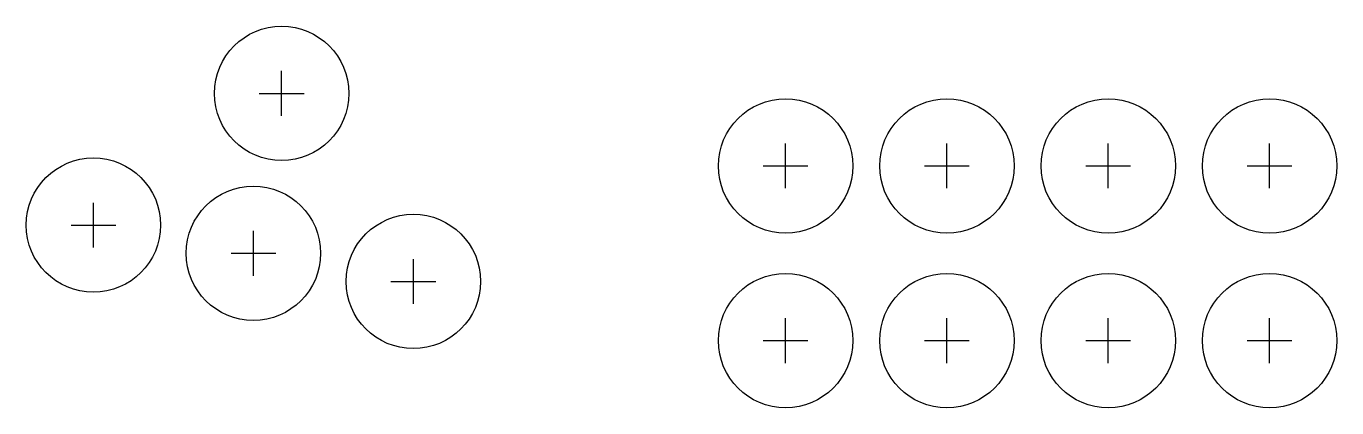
# Model space of a CAD drawing. Header units: millimetres. Extents: x -41 to 193, y -28 to 41.
import ezdxf

# ---------------------------------------------------------------- set-up
doc = ezdxf.new("R2010")
doc.units = ezdxf.units.MM
doc.layers.add('BUTTONS', color=1, linetype='Continuous')
doc.layers.add('REFERENCE', color=8, linetype='Continuous')

msp = doc.modelspace()

# ---------------------------------------------------------------- linework, layer by layer
at = {"layer": 'BUTTONS'}
for centre in [(5.0358, 28.5594), (95, 15.6), (123.8, 15.6), (152.6, 15.6), (181.4, 15.6), (-28.5594, 5.0358), (0, 0), (28.5594, -5.0358), (95, -15.6), (123.8, -15.6), (152.6, -15.6), (181.4, -15.6)]:
    msp.add_circle(centre, 12, dxfattribs=at)
at = {"layer": 'REFERENCE'}
for p, q in [((5.0358, 24.5594), (5.0358, 32.5594)), ((1.0358, 28.5594), (9.0358, 28.5594)), ((95, 11.6), (95, 19.6)), ((123.8, 11.6), (123.8, 19.6)), ((152.6, 11.6), (152.6, 19.6)), ((181.4, 11.6), (181.4, 19.6)), ((91, 15.6), (99, 15.6)), ((119.8, 15.6), (127.8, 15.6)), ((148.6, 15.6), (156.6, 15.6)), ((177.4, 15.6), (185.4, 15.6)), ((-28.5594, 1.0358), (-28.5594, 9.0358)), ((-32.5594, 5.0358), (-24.5594, 5.0358)), ((0, -4), (0, 4)), ((-4, 0), (4, 0)), ((28.5594, -9.0358), (28.5594, -1.0358)), ((24.5594, -5.0358), (32.5594, -5.0358)), ((95, -19.6), (95, -11.6)), ((123.8, -19.6), (123.8, -11.6)), ((152.6, -19.6), (152.6, -11.6)), ((181.4, -19.6), (181.4, -11.6)), ((91, -15.6), (99, -15.6)), ((119.8, -15.6), (127.8, -15.6)), ((148.6, -15.6), (156.6, -15.6)), ((177.4, -15.6), (185.4, -15.6))]:
    msp.add_line(p, q, dxfattribs=at)

doc.saveas('drawing.dxf')
